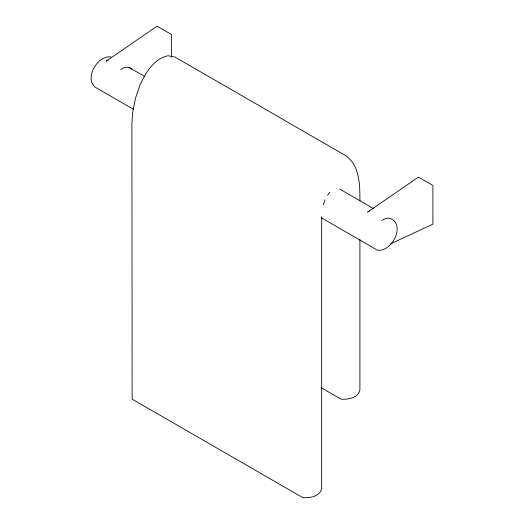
<?xml version="1.0" encoding="UTF-8"?>
<svg xmlns="http://www.w3.org/2000/svg" width="524" height="524" viewBox="0 0 524 524"><rect width="100%" height="100%" fill="white"/><g stroke="black" fill="none" stroke-linecap="round" stroke-linejoin="round"><path stroke-width="0.79" d="M323.36 204.799L325.07 199.736M327.572 195.197L329.766 192.269M390.354 243.974L432.903 224.148L432.903 185.457L418.46 177.119L367.599 212.082A17.089 9.871 -60 0 1 369.499 210.982M110.95 56.992C97.785 54.699 84.017 78.417 95.335 87.312L133.6 109.405M129.441 67.668L145.01 76.655M339.611 189.007L373.579 208.618M321.376 217.814L377.352 250.131C390.518 252.424 404.292 228.713 392.967 219.818M321.199 387.708L341.026 399.157C347.949 399.701 358.468 397.958 359.903 389.817L359.903 239.481M359.903 201.078C359.923 185.339 360.008 165.446 345.539 155.543L174.859 56.998L167.962 55.747C153.512 58.943 145.521 73.105 139.803 85.491L135.434 98.433L132.69 112.156L131.91 123.526L132.127 399.124L302.807 497.669C309.73 498.206 320.243 496.47 321.684 488.329L321.684 216.943M171.499 57.103L171.499 34.538L157.056 26.2L106.195 61.164A17.089 9.871 -60 0 1 108.095 60.057M120.631 69.502A17.089 9.871 -60 0 1 131.563 69.142M382.035 220.421A17.089 9.871 -60 0 1 392.496 219.602"/></g></svg>
